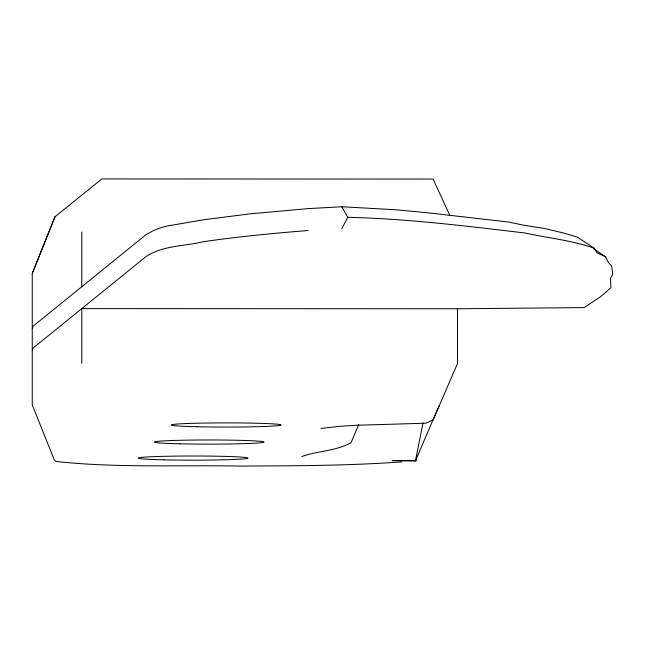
<?xml version="1.0" encoding="UTF-8"?>
<svg xmlns="http://www.w3.org/2000/svg" width="645" height="645" viewBox="0 0 645 645"><rect width="100%" height="100%" fill="white"/><g stroke="black" fill="none" stroke-linecap="round" stroke-linejoin="round"><path stroke-width="0.97" d="M416.009 460.796L392.257 460.594L416.009 460.796L416.485 458.305M423.072 422.822L415.42 460.772L439.124 405.745M401.795 461.885C347.832 465.811 293.685 465.803 239.609 466.069C178.351 464.924 116.648 468.093 55.664 461.433L54.164 459.611L32.25 404.883L32.25 273.528L55.002 216.736L101.854 178.931L433.101 179.068L449.944 215.672M55.002 216.736L32.25 273.528M358.733 424.483L351.114 442.607C336.182 451.105 317.848 450.742 301.804 456.539M32.25 328.257L33.105 326.177L146.205 234.538L153.937 230.378L160.879 227.677L167.257 226.008L203.489 219.792L250.566 213.785L308.149 208.617L341.834 206.763L395.208 209.722L426.482 212.656L509.026 222.098L523.764 225.234L543.977 228.378L563.399 232.982L577.573 237.158L593.989 248.123L596.988 252.711L605.679 256.887L608.227 262.305L611.67 266.062L612.75 274.19L610.493 278.35L610.896 287.726L600.568 296.684L584.152 307.601L457.523 308.762L81.794 308.616L81.794 363.345M32.25 350.154L33.105 348.066L146.205 256.428C163.249 245.326 184.373 246.342 203.489 241.681C238.231 236.683 273.166 233.297 308.149 230.515M341.834 228.661L347.719 217.3L341.834 206.763M320.96 428.449L338.81 426.418L355.992 425.273L425.789 423.209L433.101 419.887L457.523 363.498L457.523 308.762M347.719 217.3C407.253 218.719 466.383 226.056 525.449 233.071C548.315 238.069 571.768 240.375 593.989 248.123M593.368 248.664L605.679 256.887M81.794 231.99L81.794 286.719M197.136 426.748A54.769 2.08 0 0 0 281.043 425.063A54.769 2.08 0 0 0 200.748 423.136A54.769 2.08 0 0 0 197.136 426.748M180.052 443.816A54.769 2.08 0 0 0 263.958 442.131A54.769 2.08 0 0 0 183.664 440.213A54.769 2.08 0 0 0 180.052 443.816M164.015 459.845A54.769 2.08 0 0 0 247.914 458.16A54.769 2.08 0 0 0 167.619 456.241A54.769 2.08 0 0 0 164.015 459.845"/></g></svg>
